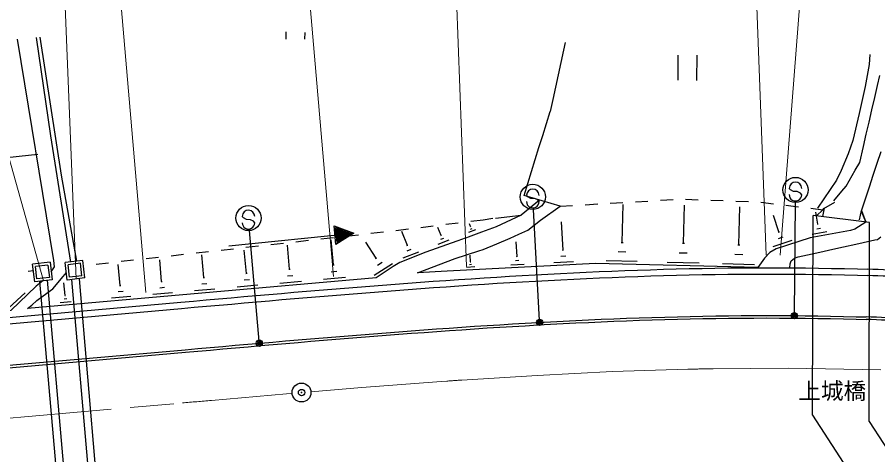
# Model space of a CAD drawing. Units: millimetres, scale not verified. Extents: x 40000 to 680000, y 20000 to 380000.
# Drawn here: x 144988 to 213462, y 298832 to 333663 of the extents above; entities that cross this region are included whole.
import ezdxf
from ezdxf.enums import TextEntityAlignment as Align

# ---------------------------------------------------------------- set-up
doc = ezdxf.new("R2010")
doc.units = ezdxf.units.MM
doc.header["$LTSCALE"] = 1000
doc.header["$PDMODE"] = 32
doc.header["$PDSIZE"] = 500
doc.linetypes.add('CHAIN', pattern=[18.5, 12, -1.5, 3.5, -1.5])
for name, color, linetype, lineweight in [('M-BGD', 7, 'Continuous', 25), ('M-BMK', 2, 'CHAIN', 13), ('M-BMK-SRVR', 3, 'Continuous', 25), ('M-STR-HTXT', 7, 'Continuous', 13), ('M-STR-STRC', 7, 'Continuous', 25)]:
    doc.layers.add(name, color=color, linetype=linetype, lineweight=lineweight)
doc.styles.add('ＭＳ ゴシック', font='')
doc.styles.get('ＭＳ ゴシック').set_extended_font_data('MS Gothic')

msp = doc.modelspace()

# ---------------------------------------------------------------- linework, layer by layer
at = {"layer": 'M-BGD'}
for p, q in [((166382, 331926), (166388, 332497)), ((167882, 331911), (167888, 332439)), ((188479, 331034), (188610, 331639)), ((188268, 330056), (188479, 331034)), ((188057, 329079), (188268, 330056)), ((197571, 328652), (197591, 330652)), ((199071, 328637), (199091, 330637)), ((187846, 328101), (188057, 329079)), ((213450, 328236), (213632, 329010)), ((187635, 327124), (187846, 328101)), ((213219, 327264), (213450, 328236)), ((187423, 326146), (187635, 327124)), ((212993, 326290), (213220, 327263)), ((187093, 325200), (187390, 326155)), ((212766, 325315), (212993, 326290)), ((212539, 324341), (212766, 325315)), ((186798, 324245), (187093, 325200)), ((186501, 323290), (186798, 324245)), ((212313, 323367), (212539, 324341)), ((186205, 322335), (186501, 323290)), ((212021, 322109), (212313, 323367)), ((104442, 318306), (146641, 322750)), ((213702, 322955), (213395, 322023)), ((185908, 321380), (186205, 322335)), ((211671, 321492), (212021, 322109)), ((213395, 322023), (213080, 321074)), ((185612, 320425), (185908, 321380)), ((210946, 320214), (211671, 321492)), ((213080, 321074), (212766, 320124)), ((185316, 319470), (185612, 320425)), ((209954, 319050), (210602, 319810)), ((210602, 319810), (210946, 320214)), ((212766, 320124), (212453, 319175)), ((186547, 319106), (185088, 317917)), ((188185, 318621), (185316, 319470)), ((185611, 319372), (185512, 319490)), ((185856, 319232), (185611, 319372)), ((186157, 319230), (185856, 319232)), ((186402, 319118), (186157, 319230)), ((186508, 318982), (186402, 319118)), ((196172, 319089), (197169, 319147)), ((198168, 319174), (199168, 319137)), ((200167, 319100), (201166, 319063)), ((212453, 319175), (212138, 318225)), ((188185, 318621), (189184, 318679)), ((190181, 318737), (191180, 318796)), ((192178, 318855), (193177, 318914)), ((193119, 315736), (193195, 318767)), ((194175, 318972), (195173, 319030)), ((198005, 315668), (198082, 318697)), ((202166, 319026), (203164, 318988)), ((202414, 315543), (202490, 318572)), ((204162, 318930), (205155, 318810)), ((206148, 318690), (207141, 318570)), ((208133, 318450), (209082, 318336)), ((209182, 318437), (210050, 318935)), ((183057, 317667), (185088, 317917)), ((186548, 309525), (186065, 318362)), ((205595, 316576), (205171, 317878)), ((208279, 301997), (208307, 317885)), ((212806, 317320), (208307, 317885)), ((208694, 317197), (208522, 318156)), ((208598, 317848), (209082, 318336)), ((212137, 318221), (212514, 317356)), ((170204, 317069), (171771, 316472)), ((170352, 315577), (170204, 317069)), ((177103, 316936), (178094, 317058)), ((179088, 317180), (180080, 317301)), ((181068, 316994), (180979, 317219)), ((181072, 317423), (182065, 317545)), ((182072, 317546), (182834, 317657)), ((188418, 315131), (188300, 317363)), ((208658, 317191), (208730, 317204)), ((212514, 317356), (211640, 316794)), ((212778, 301487), (212806, 317320)), ((161821, 315478), (171771, 316472)), ((170279, 316323), (171771, 316472)), ((170318, 316929), (171572, 316451)), ((170438, 315735), (170318, 316929)), ((171771, 316472), (170352, 315577)), ((170409, 316818), (171413, 316436)), ((170505, 315862), (170409, 316818)), ((171572, 316451), (170438, 315735)), ((170483, 316729), (171286, 316424)), ((170560, 315965), (170483, 316729)), ((171413, 316436), (170505, 315862)), ((170542, 316659), (171184, 316413)), ((170603, 316046), (170542, 316659)), ((171286, 316424), (170560, 315965)), ((170589, 316600), (171103, 316404)), ((170637, 316111), (170589, 316600)), ((171184, 316413), (170603, 316046)), ((170625, 316554), (171037, 316399)), ((170664, 316163), (170625, 316554)), ((171103, 316404), (170637, 316111)), ((170655, 316517), (170985, 316394)), ((170686, 316207), (170655, 316517)), ((171037, 316399), (170664, 316163)), ((170680, 316487), (170943, 316389)), ((170705, 316240), (170680, 316487)), ((170985, 316394), (170686, 316207)), ((170698, 316465), (170909, 316386)), ((170718, 316266), (170698, 316465)), ((170943, 316389), (170705, 316240)), ((170714, 316447), (170884, 316383)), ((170730, 316288), (170714, 316447)), ((170909, 316386), (170718, 316266)), ((170884, 316383), (170730, 316288)), ((171143, 316242), (172136, 316353)), ((173130, 316465), (174124, 316576)), ((175118, 316691), (176109, 316813)), ((176030, 315497), (175600, 316595)), ((178714, 316294), (178466, 316928)), ((180923, 316560), (181468, 316773)), ((181051, 316987), (181085, 317000)), ((181064, 316803), (181200, 316857)), ((205548, 316560), (205642, 316591)), ((211278, 316688), (208069, 316114)), ((208239, 316398), (209397, 316606)), ((208611, 316824), (208901, 316875)), ((211640, 316794), (211278, 316688)), ((165180, 315573), (166174, 315684)), ((167167, 315796), (168161, 315908)), ((169155, 316018), (170149, 316130)), ((170149, 313945), (169973, 315934)), ((173548, 314482), (172721, 315767)), ((178484, 315605), (179351, 315944)), ((178687, 316284), (178741, 316305)), ((178707, 315992), (178924, 316077)), ((184761, 314628), (184700, 315796)), ((193042, 315738), (193195, 315734)), ((197926, 315670), (198085, 315666)), ((205134, 315420), (206648, 315914)), ((208069, 316114), (205380, 315238)), ((205554, 316060), (205932, 316183)), ((213440, 315980), (213694, 316182)), ((159217, 314904), (160211, 315016)), ((161205, 315127), (162198, 315239)), ((163221, 313275), (163057, 315131)), ((163192, 315350), (164186, 315461)), ((166661, 313608), (166491, 315529)), ((175703, 314516), (176936, 314999)), ((175991, 315482), (176068, 315512)), ((176021, 315067), (176329, 315188)), ((179838, 314452), (181710, 315064)), ((181710, 315064), (182076, 315179)), ((188369, 315129), (188467, 315134)), ((192794, 315009), (193407, 314993)), ((202335, 315545), (202493, 315541)), ((205380, 315238), (204884, 314940)), ((210123, 315243), (210739, 315375)), ((150198, 314296), (148808, 314129)), ((150365, 312906), (150198, 314296)), ((153255, 314236), (154249, 314347)), ((155242, 314459), (156236, 314570)), ((156480, 312624), (156328, 314349)), ((157229, 314682), (158224, 314793)), ((159828, 312947), (159669, 314737)), ((173501, 314452), (173594, 314511)), ((176845, 313319), (179838, 314452)), ((181049, 314185), (181022, 314710)), ((184645, 314302), (184911, 314316)), ((184728, 314626), (184795, 314630)), ((188246, 314647), (188640, 314668)), ((191857, 314297), (194306, 314235)), ((197669, 314914), (198304, 314898)), ((202077, 314789), (202712, 314773)), ((204455, 314490), (203922, 313733)), ((204884, 314940), (204455, 314490)), ((206571, 314276), (206837, 314477)), ((206837, 314477), (207124, 314586)), ((147601, 314161), (146211, 313994)), ((146378, 312604), (146211, 313994)), ((147426, 313938), (146433, 313819)), ((146552, 312826), (146433, 313819)), ((147426, 313938), (147545, 312946)), ((147601, 314161), (147768, 312771)), ((148975, 312739), (148808, 314129)), ((150023, 314073), (149031, 313954)), ((149150, 312961), (149031, 313954)), ((150143, 313081), (150023, 314073)), ((151267, 314013), (152261, 314124)), ((153178, 312305), (153032, 313967)), ((166608, 313603), (166715, 313613)), ((170094, 313940), (170204, 313950)), ((173379, 313121), (174856, 314070)), ((173648, 313920), (174017, 314157)), ((191013, 314068), (179203, 313443)), ((180743, 313775), (181397, 313810)), ((180978, 313984), (181141, 313993)), ((181029, 314184), (181070, 314186)), ((184263, 313961), (185327, 314018)), ((187679, 314142), (189257, 314226)), ((203922, 313733), (191013, 314068)), ((196697, 314175), (199237, 314111)), ((201105, 314051), (203646, 313987)), ((203946, 313767), (203519, 313744)), ((206466, 313715), (206479, 314035)), ((206479, 314035), (206571, 314276)), ((173546, 312931), (145807, 310478)), ((145850, 313459), (146269, 313506)), ((147545, 312946), (146552, 312826)), ((150143, 313081), (149150, 312961)), ((159777, 312943), (159878, 312952)), ((163169, 313271), (163273, 313280)), ((166493, 313075), (166921, 313113)), ((169363, 312812), (171122, 312967)), ((169976, 313398), (170415, 313437)), ((179203, 313443), (176845, 313319)), ((147768, 312771), (146378, 312604)), ((146768, 312651), (148555, 292243)), ((147364, 312722), (149170, 292088)), ((148800, 311509), (148709, 312531)), ((150365, 312906), (148975, 312739)), ((149316, 312780), (151112, 291846)), ((149912, 312851), (151712, 291868)), ((153131, 312301), (153226, 312309)), ((156431, 312620), (156529, 312628)), ((159668, 312444), (160073, 312480)), ((162477, 312203), (164142, 312350)), ((163057, 312758), (163473, 312794)), ((165896, 312505), (167608, 312657)), ((144317, 310517), (145617, 311737)), ((153028, 311829), (153410, 311863)), ((155777, 311611), (157350, 311750)), ((156325, 312135), (156719, 312169)), ((159104, 311905), (160723, 312048)), ((67296, 302970), (158018, 310981)), ((148419, 310960), (149271, 311035)), ((148716, 311244), (148929, 311262)), ((148773, 311506), (148826, 311511)), ((152496, 311320), (154024, 311455)), ((67340, 302472), (158062, 310483)), ((67648, 298986), (158370, 306997)), ((106648, 302630), (158352, 307196)), ((208279, 301997), (216989, 288537)), ((212778, 301487), (219927, 290439))]:
    msp.add_line(p, q, dxfattribs=at)
for points in [[(147693, 313387), (147956, 313798), (147904, 314289), (145006, 331917)], [(146500, 332049), (147649, 324233), (149219, 314178)], [(146798, 332075), (148475, 321086), (149706, 314237)], [(212822, 330703), (212767, 329891), (212470, 328159), (211972, 325989), (211476, 323836), (211115, 322785), (210554, 321452), (210190, 320680), (208677, 318455)], [(185617, 316718), (186638, 317516), (188185, 318621)], [(209082, 318336), (209202, 318458), (209074, 317812)], [(185088, 317917), (183103, 316983), (181936, 316555)], [(211998, 317540), (212154, 318270), (212514, 317356)], [(181936, 316555), (180868, 316164), (180738, 316115), (180548, 316037), (180429, 316001), (179968, 315825), (177496, 314965), (175424, 314138), (174912, 313809), (173546, 312931)], [(184209, 316085), (184913, 316401), (185617, 316718)], [(182076, 315179), (183142, 315632), (184209, 316085)], [(210739, 315375), (211725, 315606), (213236, 315934), (213440, 315980)], [(207124, 314586), (208624, 314914), (210123, 315243)], [(158018, 310981), (159015, 311069), (160012, 311157), (161010, 311245), (162008, 311333), (163007, 311420), (164007, 311507), (165008, 311594), (166009, 311680), (167011, 311765), (168014, 311850), (169017, 311934), (170021, 312017), (171026, 312099), (172032, 312181), (173038, 312261), (174045, 312340), (175053, 312417), (176062, 312493), (177072, 312568), (178082, 312641), (179093, 312713), (180105, 312783), (181117, 312851), (182131, 312917), (183145, 312981), (184160, 313044), (185175, 313104), (186192, 313161), (187209, 313217), (188227, 313270), (189246, 313321), (190266, 313369), (191286, 313414), (192308, 313457), (193330, 313496), (194353, 313533), (195376, 313567), (196401, 313598), (197426, 313625), (198451, 313649), (199478, 313670), (200505, 313688), (201533, 313701), (202562, 313712), (203591, 313718), (204621, 313721), (205652, 313719), (206684, 313714), (207716, 313705), (208748, 313691), (209781, 313673), (210815, 313651), (211850, 313624), (212655, 313600)], [(173546, 312931), (145807, 310478), (146143, 310745), (146562, 311113), (147042, 311474), (147835, 312044), (148657, 313036), (148904, 313334)], [(158062, 310483), (159059, 310571), (160056, 310659), (161053, 310747), (162052, 310835), (163051, 310922), (164050, 311009), (165051, 311096), (166052, 311182), (167053, 311267), (168056, 311352), (169059, 311436), (170062, 311519), (171067, 311601), (172072, 311682), (173078, 311762), (174084, 311841), (175091, 311919), (176099, 311995), (177108, 312069), (178118, 312143), (179128, 312214), (180139, 312284), (181150, 312352), (182163, 312418), (183176, 312482), (184190, 312544), (185204, 312604), (186220, 312662), (187236, 312718), (188253, 312771), (189270, 312821), (190289, 312869), (191308, 312914), (192328, 312957), (193349, 312997), (194370, 313034), (195392, 313067), (196415, 313098), (197438, 313125), (198462, 313150), (199487, 313170), (200513, 313188), (201539, 313201), (202566, 313212), (203594, 313218), (204622, 313221), (205651, 313219), (206680, 313214), (207710, 313205), (208741, 313191), (209772, 313173), (210803, 313151), (211836, 313124), (212639, 313100)], [(147015, 312680), (146496, 312255), (144476, 310322), (129033, 308691), (123053, 308138), (113947, 307090)], [(158353, 307196), (159349, 307284), (160346, 307372), (161343, 307460), (162340, 307547), (163338, 307635), (164336, 307721), (165334, 307808), (166333, 307894), (167333, 307979), (168332, 308063), (169332, 308147), (170333, 308230), (171334, 308312), (172335, 308393), (173337, 308472), (174340, 308551), (175342, 308628), (176346, 308704), (177349, 308778), (178353, 308851), (179358, 308922), (180363, 308992), (181369, 309059), (182375, 309125), (183381, 309189), (184388, 309250), (185396, 309310), (186403, 309367), (187412, 309422), (188421, 309475), (189430, 309525), (190440, 309573), (191450, 309618), (192461, 309660), (193472, 309699), (194484, 309735), (195496, 309769), (196508, 309799), (197521, 309826), (198535, 309850), (199549, 309871), (200563, 309888), (201578, 309902), (202593, 309912), (203608, 309918), (204624, 309921), (205640, 309919), (206656, 309914), (207673, 309905), (208690, 309891), (209708, 309874), (210725, 309852), (211743, 309826), (212535, 309802)], [(158370, 306997), (159366, 307085), (160363, 307173), (161360, 307261), (162357, 307348), (163355, 307435), (164353, 307522), (165352, 307609), (166350, 307694), (167349, 307780), (168349, 307864), (169349, 307948), (170349, 308031), (171350, 308113), (172351, 308193), (173353, 308273), (174355, 308352), (175358, 308429), (176361, 308504), (177364, 308579), (178368, 308652), (179372, 308723), (180377, 308792), (181382, 308860), (182387, 308925), (183394, 308989), (184400, 309051), (185407, 309110), (186415, 309168), (187422, 309223), (188431, 309275), (189440, 309325), (190449, 309373), (191459, 309418), (192469, 309460), (193480, 309499), (194491, 309536), (195502, 309569), (196514, 309599), (197526, 309626), (198539, 309650), (199552, 309671), (200566, 309688), (201580, 309702), (202594, 309712), (203609, 309718), (204624, 309721), (205639, 309719), (206655, 309714), (207671, 309705), (208687, 309691), (209704, 309674), (210721, 309652), (211738, 309626), (212529, 309602)]]:
    msp.add_lwpolyline(points, dxfattribs=at)
for centre, radius in [((186011, 319361), 1000), ((186556, 309376), 150), ((186556, 309376), 120), ((186556, 309376), 90), ((186556, 309376), 60), ((186556, 309376), 30)]:
    msp.add_circle(centre, radius, dxfattribs=at)
for centre, radius, start, end in [((186012, 319486), 500, 359.55488, 179.55488), ((186008, 318986), 500, 179.55488, 359.55488), ((205332, 80715), 232500, 87.37522, 88.19904), ((205332, 80715), 233000, 87.37522, 88.19904), ((205332, 80715), 229000, 87.37522, 88.19904), ((205332, 80715), 229200, 87.37522, 88.19904)]:
    msp.add_arc(centre, radius, start, end, dxfattribs=at)
msp.add_point((186556, 309376), dxfattribs=at)
at = {"layer": 'M-BMK'}
msp.add_line((140518, 301403), (158127, 302958), dxfattribs=at)
for points in [[(180374, 304781), (186362, 305157), (192355, 305451), (198352, 305644), (199152, 305661)], [(200351, 305683), (206351, 305715), (213708, 305588)], [(168360, 303846), (172396, 304183), (178379, 304641), (179177, 304698)], [(160440, 303163), (166417, 303684), (166866, 303721)]]:
    msp.add_lwpolyline(points, dxfattribs=at)
for centre, radius, start, end in [((205578, -14973), 320698, 90.93378, 91.14828), ((283419, -1181140), 1489489, 93.96697, 94.01314), ((245289, -671131), 977981, 94.97718, 95.11322)]:
    msp.add_arc(centre, radius, start, end, dxfattribs=at)
at = {"layer": 'M-BMK-SRVR'}
msp.add_circle((167613, 303788), 750, dxfattribs=at)
msp.add_point((167613, 303788), dxfattribs=at)
at = {"layer": 'M-STR-HTXT'}
for p, q in [((149670, 312822), (148000, 355000)), ((204584, 314720), (203431, 345698)), ((205684, 314716), (208087, 345627)), ((138000, 345000), (147073, 312687)), ((180733, 313827), (179580, 344810)), ((170163, 313032), (167488, 343917)), ((155234, 311739), (152559, 342624))]:
    msp.add_line(p, q, dxfattribs=at)
at = {"layer": 'M-STR-STRC'}
for p, q in [((206515, 319923), (206415, 320041)), ((206760, 319784), (206515, 319923)), ((207060, 319781), (206760, 319784)), ((207306, 319669), (207060, 319781)), ((207411, 319533), (207306, 319669)), ((206824, 310063), (206905, 318912)), ((162992, 317688), (162892, 317806)), ((163237, 317549), (162992, 317688)), ((163538, 317546), (163237, 317549)), ((163783, 317434), (163538, 317546)), ((163889, 317298), (163783, 317434)), ((164246, 307864), (163478, 316681))]:
    msp.add_line(p, q, dxfattribs=at)
for centre, radius in [((206914, 319912), 1000), ((163392, 317677), 1000), ((206823, 309913), 150), ((206823, 309913), 120), ((206823, 309913), 90), ((206823, 309913), 60), ((206823, 309913), 30), ((164259, 307715), 150), ((164259, 307715), 120), ((164259, 307715), 90), ((164259, 307715), 60), ((164259, 307715), 30)]:
    msp.add_circle(centre, radius, dxfattribs=at)
for centre, start, end in [((206915, 320037), 359.55488, 179.55488), ((206911, 319537), 179.55488, 359.55488), ((163392, 317802), 359.55488, 179.55488), ((163389, 317302), 179.55488, 359.55488)]:
    msp.add_arc(centre, 500, start, end, dxfattribs=at)
for p in [(206823, 309913), (164259, 307715)]:
    msp.add_point(p, dxfattribs=at)

# ---------------------------------------------------------------- texts
at = {"layer": 'M-BGD', "style": 'ＭＳ ゴシック'}
msp.add_text('上城橋', height=1320, dxfattribs=at).set_placement((207139, 302863), align=Align.BOTTOM_LEFT)

doc.saveas('drawing.dxf')
